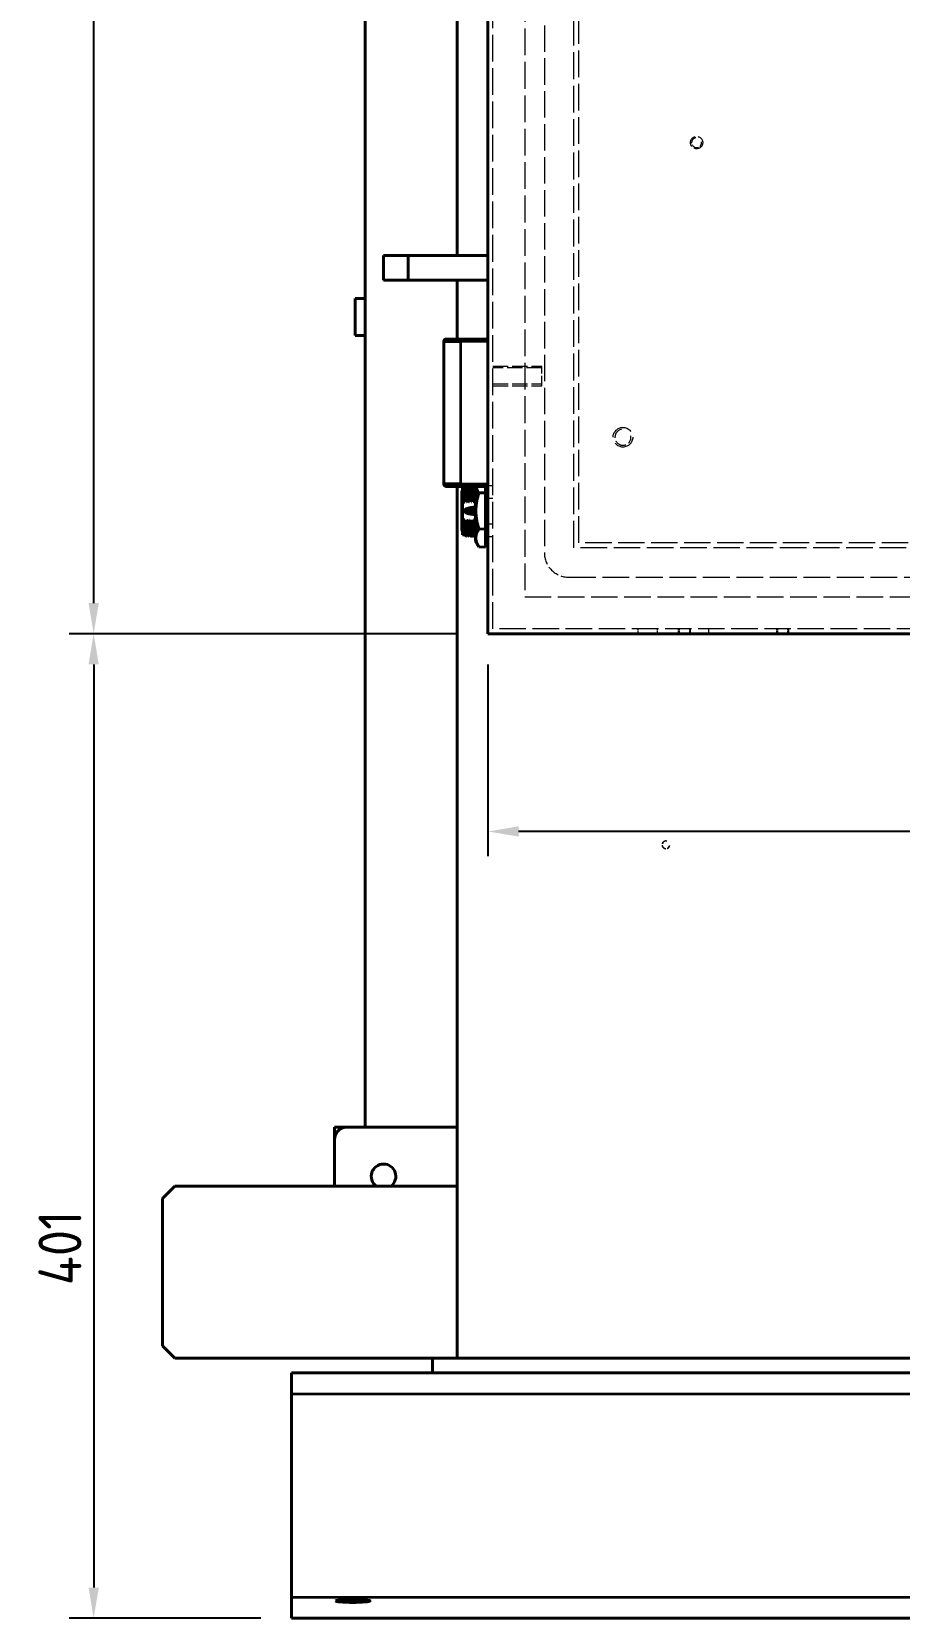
# Model space of a CAD drawing. Header units: millimetres. Extents: x 0 to 5945, y 0 to 4205.
# Drawn here: x 4331 to 4684, y 1243 to 1889 of the extents above; entities that cross this region are included whole.
import ezdxf

# ---------------------------------------------------------------- set-up
doc = ezdxf.new("R2010")
doc.units = ezdxf.units.MM
doc.header["$LTSCALE"] = 5
doc.linetypes.add('DASHED', pattern=[0.2067, 0.1654, -0.0413])
for name, color, linetype, lineweight in [('가려진 것(ISO)', 2, 'DASHED', 18), ('가시적인 것(ISO)', 3, 'Continuous', 40), ('가시적인 좁은 것(ISO)', 3, 'Continuous', 35), ('치수(ISO)', 2, 'Continuous', 25)]:
    doc.layers.add(name, color=color, linetype=linetype, lineweight=lineweight)
doc.styles.add('치수 텍스트_PSTEK_POSCO', font='isocp.shx')
doc.dimstyles.new('치수_PSTEK_POSCO', dxfattribs={"dimscale": 5, "dimtxt": 3.5, "dimasz": 2.5, "dimexe": 2, "dimexo": 2.5, "dimgap": 1, "dimtad": 1, "dimrnd": 1e-08, "dimdsep": 46, "dimtxsty": '치수 텍스트_PSTEK_POSCO', "dimcen": 0.09, "dimdle": 10, "dimclrd": 7, "dimclre": 7, "dimclrt": 2, "dimadec": 1, "dimazin": 2, "dimtfac": 1, "dimtmove": 0, "dimatfit": 3, "dimfxl": 0, "dimtolj": 1, "dimlwd": -1, "dimlwe": -1, "dimarcsym": 0})

# ---------------------------------------------------------------- blocks, each defined once
blk = doc.blocks.new('*D37')
at = {"layer": 'Defpoints', "color": 0}
for p in [(4356.32, 2313.72), (4516.87, 2313.72), (4516.87, 1643.72)]:
    blk.add_point(p, dxfattribs=at)
at = {"layer": '치수(ISO)', "color": 7}
for p, q in [((4504.37, 2313.72), (4346.32, 2313.72)), ((4356.32, 1656.22), (4356.32, 2301.22)), ((4504.37, 1643.72), (4346.32, 1643.72))]:
    blk.add_line(p, q, dxfattribs=at)
for points in [[(4354.24, 2301.22), (4358.41, 2301.22), (4356.32, 2313.72)], [(4354.24, 1656.22), (4358.41, 1656.22), (4356.32, 1643.72)]]:
    blk.add_solid(points, dxfattribs=at)
at = {"layer": '치수(ISO)', "color": 2, "insert": (4342.57, 1912.44), "char_height": 17.5, "attachment_point": 4, "rotation": 90, "style": '치수 텍스트_PSTEK_POSCO'}
blk.add_mtext('\\A1;670', dxfattribs=at)
blk = doc.blocks.new('*D38')
at = {"layer": 'Defpoints', "color": 0}
for p in [(4516.87, 1643.72), (5046.87, 1643.72), (4516.87, 1563.17)]:
    blk.add_point(p, dxfattribs=at)
at = {"layer": '치수(ISO)', "color": 7}
for p, q in [((4516.87, 1631.22), (4516.87, 1553.17)), ((5046.87, 1631.22), (5046.87, 1553.17)), ((5034.37, 1563.17), (4529.37, 1563.17))]:
    blk.add_line(p, q, dxfattribs=at)
for points in [[(4529.37, 1565.26), (4529.37, 1561.09), (4516.87, 1563.17)], [(5034.37, 1565.26), (5034.37, 1561.09), (5046.87, 1563.17)]]:
    blk.add_solid(points, dxfattribs=at)
at = {"layer": '치수(ISO)', "color": 2, "insert": (4766.12, 1576.92), "char_height": 17.5, "attachment_point": 4, "style": '치수 텍스트_PSTEK_POSCO'}
blk.add_mtext('\\A1;530', dxfattribs=at)
blk = doc.blocks.new('*D39')
at = {"layer": 'Defpoints', "color": 0}
for p in [(4516.87, 1643.72), (4356.32, 1242.72), (4436.87, 1242.72)]:
    blk.add_point(p, dxfattribs=at)
at = {"layer": '치수(ISO)', "color": 7}
for p, q in [((4504.37, 1643.72), (4346.32, 1643.72)), ((4356.32, 1631.22), (4356.32, 1255.22)), ((4424.37, 1242.72), (4346.32, 1242.72))]:
    blk.add_line(p, q, dxfattribs=at)
for points in [[(4354.24, 1631.22), (4358.41, 1631.22), (4356.32, 1643.72)], [(4354.24, 1255.22), (4358.41, 1255.22), (4356.32, 1242.72)]]:
    blk.add_solid(points, dxfattribs=at)
at = {"layer": '치수(ISO)', "color": 2, "insert": (4342.57, 1378.35), "char_height": 17.5, "attachment_point": 4, "rotation": 90, "style": '치수 텍스트_PSTEK_POSCO'}
blk.add_mtext('\\A1;401', dxfattribs=at)

msp = doc.modelspace()

# ---------------------------------------------------------------- linework, layer by layer
at = {"layer": '가려진 것(ISO)', "ltscale": 13.151269}
msp.add_line((4518.874, 1645.721), (4518.874, 2311.721), dxfattribs=at)
at = {"layer": '가려진 것(ISO)', "ltscale": 13.175637}
msp.add_line((4531.874, 2298.721), (4531.874, 1658.721), dxfattribs=at)
at = {"layer": '가려진 것(ISO)', "ltscale": 12.987153}
msp.add_line((4539.874, 2280.721), (4539.874, 1676.721), dxfattribs=at)
at = {"layer": '가려진 것(ISO)', "ltscale": 13.194353}
msp.add_line((4551.874, 1678.721), (4551.874, 2278.721), dxfattribs=at)
at = {"layer": '가려진 것(ISO)', "ltscale": 13.10639}
msp.add_line((4553.874, 1680.721), (4553.874, 2276.721), dxfattribs=at)
at = {"layer": '가려진 것(ISO)', "ltscale": 7.618686}
for p, q in [((4518.874, 1752.721), (4538.874, 1752.721)), ((4538.874, 1751.977), (4518.874, 1751.977)), ((4518.874, 1745.465), (4538.874, 1745.465)), ((4518.874, 1744.721), (4538.874, 1744.721))]:
    msp.add_line(p, q, dxfattribs=at)
at = {"layer": '가려진 것(ISO)', "ltscale": 4.786925}
msp.add_line((4538.874, 1744.721), (4538.874, 1752.721), dxfattribs=at)
at = {"layer": '가려진 것(ISO)', "ltscale": 0.761779}
for p, q in [((4516.874, 1704.121), (4518.874, 1704.121)), ((4516.874, 1698.933), (4518.874, 1698.933)), ((4516.874, 1688.51), (4518.874, 1688.51)), ((4516.874, 1683.321), (4518.874, 1683.321)), ((4577.874, 1645.721), (4577.874, 1643.721)), ((4585.874, 1645.721), (4585.874, 1643.721)), ((4594.374, 1645.721), (4594.374, 1643.721)), ((4594.807, 1645.721), (4594.807, 1643.721)), ((4598.941, 1645.721), (4598.941, 1643.721)), ((4599.374, 1643.721), (4599.374, 1645.721)), ((4606.874, 1643.721), (4606.874, 1645.721)), ((4634.374, 1645.721), (4634.374, 1643.721)), ((4634.807, 1645.721), (4634.807, 1643.721)), ((4638.941, 1645.721), (4638.941, 1643.721)), ((4639.374, 1643.721), (4639.374, 1645.721))]:
    msp.add_line(p, q, dxfattribs=at)
at = {"layer": '가려진 것(ISO)', "ltscale": 12.977034}
msp.add_line((5009.874, 1680.721), (4553.874, 1680.721), dxfattribs=at)
at = {"layer": '가려진 것(ISO)', "ltscale": 13.090868}
msp.add_line((5011.874, 1678.721), (4551.874, 1678.721), dxfattribs=at)
at = {"layer": '가려진 것(ISO)', "ltscale": 13.204701}
msp.add_line((4549.874, 1666.721), (5013.874, 1666.721), dxfattribs=at)
at = {"layer": '가려진 것(ISO)', "ltscale": 13.075485}
msp.add_line((4531.874, 1658.721), (5031.874, 1658.721), dxfattribs=at)
at = {"layer": '가려진 것(ISO)', "ltscale": 13.050004}
msp.add_line((5044.874, 1645.721), (4518.874, 1645.721), dxfattribs=at)
at = {"layer": '가려진 것(ISO)', "ltscale": 5.983681}
msp.add_circle((4601.874, 1843.721), 2.5, dxfattribs=at)
at = {"layer": '가려진 것(ISO)', "ltscale": 12.159042}
msp.add_circle((4571.874, 1723.721), 4, dxfattribs=at)
at = {"layer": '가려진 것(ISO)', "ltscale": 3.628764}
msp.add_arc((4601.874, 1843.721), 2.021, 100, 10, dxfattribs=at)
at = {"layer": '가려진 것(ISO)', "ltscale": 5.844857}
msp.add_arc((4571.874, 1723.721), 3.256, 100, 10, dxfattribs=at)
at = {"layer": '가려진 것(ISO)', "ltscale": 5.983681}
msp.add_arc((4549.874, 1676.721), 10, 180, 270, dxfattribs=at)
at = {"layer": '가려진 것(ISO)', "ltscale": 2.839803}
msp.add_arc((4589.374, 1557.721), 1.582, 78.039228, 348.039228, dxfattribs=at)
at = {"layer": '가려진 것(ISO)', "ltscale": 2.692601}
msp.add_arc((4589.374, 1557.721), 1.5, 78.039228, 348.039228, dxfattribs=at)
at = {"layer": '가시적인 것(ISO)'}
for p, q in [((4516.874, 1643.721), (4516.874, 2313.721)), ((4504.374, 1797.721), (4504.374, 2188.721)), ((4466.874, 2114.449), (4466.874, 1442.721)), ((4484.374, 1797.721), (4474.374, 1797.721)), ((4474.374, 1797.721), (4474.374, 1787.721)), ((4516.874, 1797.721), (4484.374, 1797.721)), ((4484.374, 1787.721), (4484.374, 1797.721)), ((4474.374, 1787.721), (4484.374, 1787.721)), ((4516.874, 1787.721), (4484.374, 1787.721)), ((4504.374, 1763.721), (4504.374, 1787.721)), ((4466.874, 1780.221), (4462.874, 1780.221)), ((4462.874, 1780.221), (4462.874, 1765.221)), ((4466.874, 1765.221), (4466.874, 1780.221)), ((4466.874, 1765.221), (4462.874, 1765.221)), ((4498.874, 1704.721), (4498.874, 1762.721)), ((4499.874, 1763.721), (4505.874, 1763.721)), ((4505.874, 1763.721), (4516.874, 1763.721)), ((4505.874, 1703.721), (4499.874, 1703.721)), ((4504.374, 1348.721), (4504.374, 1703.721)), ((4516.874, 1703.721), (4505.874, 1703.721)), ((4506.274, 1701.721), (4506.274, 1685.721)), ((4506.474, 1697.339), (4506.474, 1703.421)), ((4507.474, 1703.421), (4506.474, 1703.421)), ((4507.879, 1703.721), (4508.037, 1703.448)), ((4508.148, 1703.451), (4508.035, 1703.451)), ((4508.146, 1703.451), (4508.303, 1703.721)), ((4508.787, 1703.721), (4508.946, 1703.447)), ((4509.055, 1703.45), (4508.944, 1703.45)), ((4509.053, 1703.45), (4509.21, 1703.721)), ((4509.695, 1703.721), (4509.853, 1703.448)), ((4509.962, 1703.451), (4509.851, 1703.451)), ((4509.96, 1703.451), (4510.117, 1703.721)), ((4510.602, 1703.721), (4510.76, 1703.447)), ((4510.87, 1703.451), (4510.758, 1703.451)), ((4510.868, 1703.451), (4511.024, 1703.721)), ((4511.509, 1703.721), (4511.667, 1703.447)), ((4511.777, 1703.45), (4511.665, 1703.45)), ((4511.775, 1703.45), (4511.874, 1703.622)), ((4511.874, 1681.25), (4511.874, 1703.721)), ((4515.874, 1701.111), (4513.144, 1701.056)), ((4515.874, 1701.111), (4515.874, 1703.721)), ((4515.874, 1686.331), (4515.874, 1701.111)), ((4506.474, 1697.339), (4507.474, 1697.339)), ((4506.474, 1690.103), (4506.474, 1697.339)), ((4507.474, 1697.339), (4507.474, 1697.711)), ((4507.734, 1698.769), (4507.846, 1698.769)), ((4508.472, 1693.08), (4508.53, 1693.135)), ((4508.487, 1693.062), (4508.472, 1693.08)), ((4508.641, 1698.769), (4508.754, 1698.769)), ((4508.706, 1693.305), (4508.889, 1694.105)), ((4508.738, 1694.289), (4508.801, 1694.349)), ((4508.967, 1693.687), (4508.881, 1693.305)), ((4509.137, 1693.687), (4508.967, 1693.687)), ((4509.036, 1693.121), (4508.972, 1693.062)), ((4509.096, 1694.254), (4508.985, 1693.772)), ((4508.985, 1693.772), (4509.18, 1693.772)), ((4509.028, 1693.135), (4509.036, 1693.121)), ((4509.185, 1694.254), (4509.096, 1694.254)), ((4509.279, 1693.471), (4509.264, 1693.488)), ((4509.341, 1693.502), (4509.279, 1693.471)), ((4509.448, 1693.976), (4509.341, 1693.502)), ((4509.372, 1693.953), (4509.428, 1693.988)), ((4509.428, 1693.988), (4509.448, 1693.976)), ((4509.54, 1693.08), (4509.598, 1693.135)), ((4509.555, 1693.062), (4509.54, 1693.08)), ((4509.549, 1698.769), (4509.662, 1698.769)), ((4509.595, 1693.958), (4509.579, 1693.967)), ((4509.655, 1694.001), (4509.595, 1693.958)), ((4509.772, 1693.305), (4509.956, 1694.105)), ((4509.806, 1694.289), (4509.869, 1694.349)), ((4510.131, 1694.105), (4509.947, 1693.305)), ((4510.103, 1693.121), (4510.04, 1693.062)), ((4510.096, 1693.135), (4510.103, 1693.121)), ((4510.224, 1693.08), (4510.282, 1693.135)), ((4510.237, 1693.062), (4510.224, 1693.08)), ((4510.369, 1694.329), (4510.311, 1694.276)), ((4510.356, 1694.349), (4510.369, 1694.329)), ((4510.456, 1698.769), (4510.569, 1698.769)), ((4510.458, 1693.305), (4510.652, 1694.142)), ((4510.488, 1694.289), (4510.544, 1694.343)), ((4510.501, 1694.274), (4510.488, 1694.289)), ((4510.745, 1694.17), (4510.564, 1693.305)), ((4510.722, 1693.121), (4510.659, 1693.062)), ((4510.713, 1693.135), (4510.722, 1693.121)), ((4511.285, 1693.039), (4510.745, 1694.17)), ((4510.852, 1694.349), (4511.336, 1693.285)), ((4511.362, 1693.039), (4511.285, 1693.039)), ((4511.336, 1693.285), (4511.498, 1694.114)), ((4511.338, 1694.289), (4511.401, 1694.349)), ((4511.598, 1694.114), (4511.362, 1693.039)), ((4511.363, 1698.769), (4511.476, 1698.769)), ((4511.674, 1693.08), (4511.732, 1693.135)), ((4511.689, 1693.062), (4511.674, 1693.08)), ((4511.834, 1694.329), (4511.778, 1694.276)), ((4511.821, 1694.349), (4511.834, 1694.329)), ((4507.474, 1690.103), (4506.474, 1690.103)), ((4506.474, 1684.021), (4506.474, 1690.103)), ((4507.474, 1690.029), (4507.474, 1690.103)), ((4507.994, 1688.674), (4507.882, 1688.674)), ((4508.353, 1687.921), (4508.354, 1687.921)), ((4508.372, 1686.969), (4508.372, 1686.969)), ((4508.486, 1686.968), (4508.486, 1686.968)), ((4508.902, 1688.674), (4508.789, 1688.674)), ((4509.225, 1690.024), (4509.338, 1690.024)), ((4509.809, 1688.674), (4509.696, 1688.674)), ((4510.716, 1688.674), (4510.603, 1688.674)), ((4511.623, 1688.674), (4511.51, 1688.674)), ((4507.474, 1684.021), (4506.474, 1684.021)), ((4507.584, 1683.994), (4507.474, 1683.804)), ((4507.691, 1683.994), (4507.581, 1683.994)), ((4508.031, 1683.406), (4507.689, 1683.997)), ((4508.035, 1683.402), (4508.147, 1683.402)), ((4508.49, 1683.994), (4508.15, 1683.405)), ((4508.598, 1683.994), (4508.488, 1683.994)), ((4508.938, 1683.405), (4508.597, 1683.996)), ((4508.942, 1683.402), (4509.055, 1683.402)), ((4509.397, 1683.992), (4509.059, 1683.405)), ((4509.507, 1683.992), (4509.395, 1683.992)), ((4509.846, 1683.406), (4509.505, 1683.995)), ((4509.849, 1683.402), (4509.962, 1683.402)), ((4510.304, 1683.992), (4509.966, 1683.405)), ((4510.414, 1683.992), (4510.303, 1683.992)), ((4510.753, 1683.405), (4510.412, 1683.995)), ((4510.756, 1683.402), (4510.869, 1683.402)), ((4511.212, 1683.992), (4510.873, 1683.406)), ((4511.321, 1683.992), (4511.21, 1683.992)), ((4511.66, 1683.405), (4511.319, 1683.995)), ((4511.663, 1683.402), (4511.776, 1683.402)), ((4511.874, 1683.568), (4511.78, 1683.406)), ((4511.874, 1681.25), (4513.144, 1679.051)), ((4513.144, 1686.386), (4515.874, 1686.331)), ((4515.874, 1678.941), (4515.874, 1686.331)), ((4516.874, 1681.221), (4515.874, 1681.221)), ((4513.144, 1679.051), (4515.874, 1678.941)), ((5046.874, 1643.721), (4516.874, 1643.721)), ((4454.374, 1442.721), (4456.874, 1442.721)), ((4454.374, 1442.721), (4454.374, 1437.721)), ((4459.374, 1442.721), (4456.874, 1442.721)), ((4504.374, 1442.721), (4459.374, 1442.721)), ((4454.374, 1418.721), (4454.374, 1437.721)), ((4384.374, 1413.721), (4389.374, 1418.721)), ((4504.374, 1418.721), (4389.374, 1418.721)), ((4384.374, 1353.721), (4384.374, 1413.721)), ((4389.374, 1348.721), (4384.374, 1353.721)), ((4494.374, 1348.721), (4389.374, 1348.721)), ((5069.374, 1348.721), (4494.374, 1348.721)), ((4494.374, 1342.721), (4494.374, 1348.721)), ((4436.874, 1342.721), (4436.874, 1341.074)), ((4436.874, 1342.721), (5126.874, 1342.721)), ((4436.874, 1337.089), (4436.874, 1341.074)), ((4436.874, 1337.089), (4436.874, 1334.11)), ((4436.874, 1334.11), (4436.874, 1326.141)), ((4436.874, 1326.141), (4436.874, 1259.302)), ((4436.874, 1259.302), (4436.874, 1251.332)), ((4436.874, 1251.332), (4436.874, 1248.353)), ((4436.874, 1244.369), (4436.874, 1248.353)), ((4436.874, 1244.369), (4436.874, 1242.721)), ((4436.874, 1242.721), (5126.874, 1242.721))]:
    msp.add_line(p, q, dxfattribs=at)
for centre, radius, start, end in [((4499.874, 1762.721), 1, 90, 180), ((4499.874, 1704.721), 1, 180, 270), ((4506.474, 1701.721), 0.2, 90, 180), ((4506.474, 1685.721), 0.2, 180, 270), ((4459.374, 1437.721), 5, 90, 180), ((4474.374, 1422.721), 5, 306.869898, 233.130102)]:
    msp.add_arc(centre, radius, start, end, dxfattribs=at)
for centre, major_axis, ratio, start_param, end_param in [((4512.974, 1693.721), (5.8, 0), 0.2758621, 1.7616073, 3.1415927), ((4512.974, 1693.721), (5.8, 0), 0.2758621, 3.1415927, 4.521578), ((4512.974, 1693.721), (5.6, 0), 0.25, 1.7685105, 3.1415927), ((4512.974, 1693.721), (5.6, 0), 0.25, 3.1415927, 4.5146748), ((4509.299, 1692.822), (1.07, -0.142), 0.1917188, 1.9063039, 2.1767686), ((4507.088, 1692.223), (2.176, 1.418), 0.1670275, 6.1747544, 6.5340703), ((4505.689, 1697.263), (3.63, -3.443), 0.1578443, 6.1183124, 6.3038624), ((4507.536, 1693.914), (1.967, 0.288), 0.0924595, 0.2116054, 0.5634262), ((4509.315, 1694.699), (-0.009, -0.882), 0.134896, 0.1872948, 0.5639309), ((4507.327, 1683.788), (-2.21, -10.387), 0.0413679, 2.9495832, 3.0793387), ((4510.366, 1692.822), (1.07, -0.142), 0.1917158, 1.9062805, 2.1767545), ((4509.172, 1694.902), (1.673, -0.346), 0.2648858, 5.1959274, 5.3758101), ((4509.66, 1693.927), (-0.287, -0.324), 0.3567504, 2.7581488, 3.2301409), ((4509.859, 1693.928), (-0.103, -0.285), 0.1382482, 2.2921434, 2.7768595), ((4510.24, 1693.821), (0.122, -0.66), 0.3105123, 0.2262824, 0.6173129), ((4510.749, 1692.896), (0.657, -0.082), 0.2349117, 1.7369667, 2.0604087), ((4510.261, 1694.26), (0.357, -0.002), 0.0588768, 0.1643971, 0.8349243), ((4509.09, 1692.935), (1.553, 1.307), 0.1707865, 6.1404925, 6.3816425), ((4510.589, 1694.033), (-0.065, -0.173), 0.1448799, 2.3112342, 2.7728068), ((4512.833, 1693.531), (1.202, -0.668), 0.2815411, 2.7743167, 3.0531672), ((4509.202, 1693.865), (2.659, -0.671), 0.1143849, 5.9977258, 6.2095858)]:
    msp.add_ellipse(centre, major_axis=major_axis, ratio=ratio, start_param=start_param, end_param=end_param, dxfattribs=at)
msp.add_ellipse((4461.874, 1249.784), major_axis=(-7, 0), ratio=0.0874887, dxfattribs=at)
for points, knots in [([(4507.474, 1697.711), (4507.474, 1698.417), (4507.474, 1699.09), (4507.474, 1700.336), (4507.474, 1700.906), (4507.474, 1702.269), (4507.474, 1702.921), (4507.474, 1703.51), (4507.474, 1703.637), (4507.474, 1703.721)], [0.0000042, 0.0000042, 0.0000042, 0.0000042, 0.2293204, 0.2293204, 0.4607423, 0.4607423, 0.8568907, 0.8568907, 1.0227037, 1.0227037, 1.0227037, 1.0227037]), ([(4507.617, 1703.721), (4507.624, 1703.598), (4507.631, 1703.441), (4507.646, 1703.034), (4507.654, 1702.778), (4507.668, 1702.256), (4507.674, 1702.008), (4507.689, 1701.329), (4507.698, 1700.872), (4507.716, 1699.876), (4507.725, 1699.338), (4507.734, 1698.769)], [1.02375728, 1.02375728, 1.02375728, 1.02375728, 1.17343051, 1.17343051, 1.34134728, 1.34134728, 1.4696628, 1.4696628, 1.6648162, 1.6648162, 1.86073116, 1.86073116, 1.86073116, 1.86073116]), ([(4507.846, 1698.769), (4507.834, 1699.518), (4507.823, 1700.212), (4507.801, 1701.411), (4507.788, 1701.922), (4507.769, 1702.659), (4507.761, 1702.924), (4507.746, 1703.386), (4507.739, 1703.577), (4507.731, 1703.721)], [0.000001, 0.000001, 0.000001, 0.000001, 0.25781176, 0.25781176, 0.49648568, 0.49648568, 0.6622203, 0.6622203, 0.83727203, 0.83727203, 0.83727203, 0.83727203]), ([(4508.204, 1697.418), (4508.203, 1697.509), (4508.201, 1697.599), (4508.198, 1697.791), (4508.196, 1697.892), (4508.188, 1698.436), (4508.181, 1698.863), (4508.171, 1699.496), (4508.167, 1699.717), (4508.16, 1700.101), (4508.156, 1700.266), (4508.147, 1700.712), (4508.14, 1700.98), (4508.131, 1701.358), (4508.127, 1701.481), (4508.121, 1701.703), (4508.119, 1701.804), (4508.108, 1702.21), (4508.1, 1702.476), (4508.089, 1702.788), (4508.086, 1702.871), (4508.08, 1703.007), (4508.077, 1703.064), (4508.07, 1703.192), (4508.065, 1703.257), (4508.054, 1703.37), (4508.048, 1703.412), (4508.04, 1703.44), (4508.039, 1703.445), (4508.037, 1703.448)], [0.0000559, 0.0000559, 0.0000559, 0.0000559, 0.0295155, 0.0295155, 0.063103, 0.063103, 0.2115541, 0.2115541, 0.2948344, 0.2948344, 0.3612605, 0.3612605, 0.4792978, 0.4792978, 0.5394979, 0.5394979, 0.5930726, 0.5930726, 0.7653786, 0.7653786, 0.8365214, 0.8365214, 0.8950194, 0.8950194, 0.9852947, 0.9852947, 1.0939013, 1.0939013, 1.1259887, 1.1259887, 1.1259887, 1.1259887]), ([(4508.148, 1703.451), (4508.148, 1703.451), (4508.148, 1703.451), (4508.152, 1703.451), (4508.155, 1703.443), (4508.161, 1703.412), (4508.165, 1703.386), (4508.176, 1703.273), (4508.183, 1703.153), (4508.2, 1702.818), (4508.208, 1702.598), (4508.226, 1702.082), (4508.234, 1701.792), (4508.246, 1701.28), (4508.251, 1701.087), (4508.262, 1700.536), (4508.269, 1700.158), (4508.28, 1699.565), (4508.284, 1699.371), (4508.296, 1698.727), (4508.305, 1698.258), (4508.315, 1697.654), (4508.317, 1697.537), (4508.319, 1697.418)], [4.2347429, 4.2347429, 4.2347429, 4.2347429, 4.2351609, 4.2351609, 4.2993114, 4.2993114, 4.3742543, 4.3742543, 4.5345358, 4.5345358, 4.7067256, 4.7067256, 4.8695457, 4.8695457, 4.9591561, 4.9591561, 5.1130645, 5.1130645, 5.1852827, 5.1852827, 5.3459225, 5.3459225, 5.3842368, 5.3842368, 5.3842368, 5.3842368]), ([(4508.524, 1703.721), (4508.528, 1703.653), (4508.532, 1703.574), (4508.545, 1703.281), (4508.553, 1703.025), (4508.575, 1702.261), (4508.589, 1701.692), (4508.608, 1700.697), (4508.615, 1700.341), (4508.628, 1699.585), (4508.635, 1699.185), (4508.641, 1698.769)], [4.59608792, 4.59608792, 4.59608792, 4.59608792, 4.67940262, 4.67940262, 4.86691112, 4.86691112, 5.14827654, 5.14827654, 5.28990939, 5.28990939, 5.43323917, 5.43323917, 5.43323917, 5.43323917]), ([(4508.754, 1698.769), (4508.745, 1699.375), (4508.735, 1699.946), (4508.716, 1700.996), (4508.706, 1701.473), (4508.689, 1702.195), (4508.683, 1702.465), (4508.672, 1702.835), (4508.669, 1702.955), (4508.656, 1703.342), (4508.647, 1703.561), (4508.638, 1703.721)], [0.000001, 0.000001, 0.000001, 0.000001, 0.2086512, 0.2086512, 0.4166256, 0.4166256, 0.56328221, 0.56328221, 0.64222738, 0.64222738, 0.83696036, 0.83696036, 0.83696036, 0.83696036]), ([(4508.946, 1703.447), (4508.946, 1703.446), (4508.947, 1703.444), (4508.969, 1703.383), (4508.987, 1703.032), (4509.026, 1701.948), (4509.045, 1701.131), (4509.08, 1699.371), (4509.097, 1698.345), (4509.112, 1697.418)], [-0.75584276, -0.75584276, -0.75584276, -0.75584276, -0.7483725, -0.7483725, -0.55015125, -0.55015125, -0.30093604, -0.30093604, 0, 0, 0, 0]), ([(4509.055, 1703.45), (4509.057, 1703.45), (4509.059, 1703.448), (4509.082, 1703.383), (4509.101, 1703.032), (4509.139, 1701.948), (4509.158, 1701.131), (4509.194, 1699.371), (4509.211, 1698.345), (4509.226, 1697.418)], [1.10521014, 1.10521014, 1.10521014, 1.10521014, 1.12587038, 1.12587038, 1.33725668, 1.33725668, 1.60302375, 1.60302375, 1.92394676, 1.92394676, 1.92394676, 1.92394676]), ([(4509.431, 1703.721), (4509.441, 1703.561), (4509.45, 1703.341), (4509.462, 1702.953), (4509.466, 1702.833), (4509.476, 1702.465), (4509.483, 1702.197), (4509.5, 1701.478), (4509.51, 1701), (4509.529, 1699.948), (4509.539, 1699.376), (4509.549, 1698.769)], [2.19935349, 2.19935349, 2.19935349, 2.19935349, 2.39456102, 2.39456102, 2.47346448, 2.47346448, 2.61885978, 2.61885978, 2.82724446, 2.82724446, 3.03631885, 3.03631885, 3.03631885, 3.03631885]), ([(4509.662, 1698.769), (4509.65, 1699.513), (4509.638, 1700.202), (4509.617, 1701.279), (4509.609, 1701.696), (4509.594, 1702.303), (4509.588, 1702.519), (4509.574, 1703.025), (4509.565, 1703.283), (4509.553, 1703.576), (4509.549, 1703.654), (4509.545, 1703.721)], [0.000001, 0.000001, 0.000001, 0.000001, 0.25594859, 0.25594859, 0.44525901, 0.44525901, 0.56542988, 0.56542988, 0.75485328, 0.75485328, 0.83703826, 0.83703826, 0.83703826, 0.83703826]), ([(4509.853, 1703.448), (4509.868, 1703.422), (4509.884, 1703.238), (4509.918, 1702.408), (4509.937, 1701.779), (4509.969, 1700.319), (4509.979, 1699.794), (4509.999, 1698.659), (4510.009, 1698.052), (4510.02, 1697.417)], [-1.3212678, -1.3212678, -1.3212678, -1.3212678, -0.8395046, -0.8395046, -0.4108832, -0.4108832, -0.2057833, -0.2057833, 0, 0, 0, 0]), ([(4509.962, 1703.451), (4509.978, 1703.451), (4509.996, 1703.275), (4510.032, 1702.408), (4510.05, 1701.779), (4510.082, 1700.319), (4510.092, 1699.794), (4510.113, 1698.659), (4510.123, 1698.052), (4510.133, 1697.417)], [3.59443048, 3.59443048, 3.59443048, 3.59443048, 3.93545673, 3.93545673, 4.21549589, 4.21549589, 4.34949758, 4.34949758, 4.48394582, 4.48394582, 4.48394582, 4.48394582]), ([(4510.339, 1703.721), (4510.344, 1703.623), (4510.35, 1703.502), (4510.364, 1703.153), (4510.372, 1702.902), (4510.386, 1702.386), (4510.392, 1702.14), (4510.403, 1701.635), (4510.409, 1701.379), (4510.428, 1700.418), (4510.442, 1699.63), (4510.456, 1698.769)], [4.5961894, 4.5961894, 4.5961894, 4.5961894, 4.71595219, 4.71595219, 4.88952853, 4.88952853, 5.02046617, 5.02046617, 5.13707352, 5.13707352, 5.43345124, 5.43345124, 5.43345124, 5.43345124]), ([(4510.569, 1698.769), (4510.56, 1699.285), (4510.552, 1699.775), (4510.539, 1700.52), (4510.534, 1700.793), (4510.519, 1701.515), (4510.51, 1701.933), (4510.494, 1702.571), (4510.487, 1702.813), (4510.476, 1703.155), (4510.472, 1703.273), (4510.462, 1703.513), (4510.457, 1703.627), (4510.452, 1703.721)], [0.000001, 0.000001, 0.000001, 0.000001, 0.17756232, 0.17756232, 0.28806856, 0.28806856, 0.48556543, 0.48556543, 0.63237004, 0.63237004, 0.72243369, 0.72243369, 0.83683531, 0.83683531, 0.83683531, 0.83683531]), ([(4510.76, 1703.448), (4510.779, 1703.415), (4510.796, 1703.131), (4510.832, 1702.234), (4510.85, 1701.499), (4510.877, 1700.233), (4510.887, 1699.721), (4510.907, 1698.622), (4510.917, 1698.034), (4510.927, 1697.418)], [-1.0091894, -1.0091894, -1.0091894, -1.0091894, -0.7464096, -0.7464096, -0.4001129, -0.4001129, -0.1999697, -0.1999697, 0, 0, 0, 0]), ([(4510.87, 1703.451), (4510.89, 1703.451), (4510.909, 1703.156), (4510.945, 1702.234), (4510.964, 1701.499), (4510.991, 1700.233), (4511.001, 1699.721), (4511.02, 1698.622), (4511.03, 1698.034), (4511.04, 1697.418)], [3.5154565, 3.5154565, 3.5154565, 3.5154565, 3.8660147, 3.8660147, 4.3000441, 4.3000441, 4.5508927, 4.5508927, 4.8015238, 4.8015238, 4.8015238, 4.8015238]), ([(4511.246, 1703.721), (4511.247, 1703.699), (4511.248, 1703.676), (4511.26, 1703.451), (4511.27, 1703.175), (4511.287, 1702.602), (4511.294, 1702.347), (4511.311, 1701.635), (4511.321, 1701.143), (4511.336, 1700.321), (4511.342, 1700.031), (4511.352, 1699.42), (4511.358, 1699.1), (4511.363, 1698.769)], [4.59557667, 4.59557667, 4.59557667, 4.59557667, 4.62232409, 4.62232409, 4.84394061, 4.84394061, 4.9877627, 4.9877627, 5.20713975, 5.20713975, 5.31860895, 5.31860895, 5.43246934, 5.43246934, 5.43246934, 5.43246934]), ([(4511.476, 1698.769), (4511.467, 1699.297), (4511.459, 1699.797), (4511.442, 1700.729), (4511.434, 1701.159), (4511.416, 1701.967), (4511.408, 1702.338), (4511.389, 1702.998), (4511.379, 1703.278), (4511.366, 1703.581), (4511.363, 1703.656), (4511.359, 1703.721)], [0.000001, 0.000001, 0.000001, 0.000001, 0.18158645, 0.18158645, 0.36167428, 0.36167428, 0.55372507, 0.55372507, 0.75742627, 0.75742627, 0.83697348, 0.83697348, 0.83697348, 0.83697348]), ([(4511.667, 1703.447), (4511.684, 1703.418), (4511.701, 1703.192), (4511.736, 1702.306), (4511.755, 1701.613), (4511.784, 1700.263), (4511.794, 1699.748), (4511.814, 1698.634), (4511.824, 1698.039), (4511.834, 1697.418)], [-1.1305022, -1.1305022, -1.1305022, -1.1305022, -0.7880239, -0.7880239, -0.4040334, -0.4040334, -0.2016665, -0.2016665, 0, 0, 0, 0]), ([(4511.777, 1703.45), (4511.795, 1703.45), (4511.813, 1703.223), (4511.845, 1702.417), (4511.86, 1701.929), (4511.874, 1701.325)], [6.69818425, 6.69818425, 6.69818425, 6.69818425, 7.08403649, 7.08403649, 7.39145673, 7.39145673, 7.39145673, 7.39145673]), ([(4507.734, 1698.769), (4507.686, 1698.591), (4507.64, 1698.412), (4507.553, 1698.06), (4507.513, 1697.886), (4507.474, 1697.711)], [-0.10893792, -0.10893792, -0.10893792, -0.10893792, -0.0536825, -0.0536825, 0, 0, 0, 0]), ([(4508.204, 1697.418), (4508.152, 1697.64), (4508.097, 1697.862), (4507.978, 1698.312), (4507.913, 1698.541), (4507.846, 1698.769)], [-0.13975055, -0.13975055, -0.13975055, -0.13975055, -0.07128731, -0.07128731, -0.00002815, -0.00002815, -0.00002815, -0.00002815]), ([(4508.319, 1697.418), (4508.3, 1697.418), (4508.281, 1697.418), (4508.243, 1697.418), (4508.223, 1697.418), (4508.204, 1697.418)], [-0.011446096, -0.011446096, -0.011446096, -0.011446096, -0.005745041, -0.005745041, -0.000000114, -0.000000114, -0.000000114, -0.000000114]), ([(4508.641, 1698.769), (4508.58, 1698.541), (4508.522, 1698.313), (4508.414, 1697.862), (4508.365, 1697.641), (4508.319, 1697.418)], [-0.13889662, -0.13889662, -0.13889662, -0.13889662, -0.0682014, -0.0682014, -0.00001531, -0.00001531, -0.00001531, -0.00001531]), ([(4509.112, 1697.418), (4509.06, 1697.64), (4509.005, 1697.862), (4508.886, 1698.312), (4508.822, 1698.541), (4508.754, 1698.769)], [-0.13974804, -0.13974804, -0.13974804, -0.13974804, -0.0712245, -0.0712245, -0.00000951, -0.00000951, -0.00000951, -0.00000951]), ([(4509.226, 1697.418), (4509.207, 1697.418), (4509.188, 1697.418), (4509.15, 1697.418), (4509.131, 1697.418), (4509.112, 1697.418)], [-0.011355843, -0.011355843, -0.011355843, -0.011355843, -0.005684941, -0.005684941, -0.000015072, -0.000015072, -0.000015072, -0.000015072]), ([(4509.549, 1698.769), (4509.487, 1698.541), (4509.429, 1698.313), (4509.321, 1697.862), (4509.272, 1697.64), (4509.226, 1697.418)], [-0.13889926, -0.13889926, -0.13889926, -0.13889926, -0.06819181, -0.06819181, 0, 0, 0, 0]), ([(4510.019, 1697.417), (4509.968, 1697.64), (4509.912, 1697.862), (4509.793, 1698.312), (4509.729, 1698.541), (4509.662, 1698.769)], [-0.1397916, -0.1397916, -0.1397916, -0.1397916, -0.07118764, -0.07118764, -0.00000281, -0.00000281, -0.00000281, -0.00000281]), ([(4510.133, 1697.417), (4510.114, 1697.417), (4510.095, 1697.417), (4510.057, 1697.417), (4510.038, 1697.417), (4510.019, 1697.417)], [-0.011392359, -0.011392359, -0.011392359, -0.011392359, -0.005716617, -0.005716617, -0.000044428, -0.000044428, -0.000044428, -0.000044428]), ([(4510.456, 1698.769), (4510.394, 1698.541), (4510.336, 1698.313), (4510.228, 1697.862), (4510.179, 1697.64), (4510.133, 1697.417)], [-0.13893351, -0.13893351, -0.13893351, -0.13893351, -0.06825558, -0.06825558, 0, 0, 0, 0]), ([(4510.927, 1697.418), (4510.875, 1697.64), (4510.82, 1697.862), (4510.7, 1698.312), (4510.636, 1698.541), (4510.569, 1698.769)], [-0.13983379, -0.13983379, -0.13983379, -0.13983379, -0.07118482, -0.07118482, -0.00000499, -0.00000499, -0.00000499, -0.00000499]), ([(4511.04, 1697.418), (4511.021, 1697.418), (4511.002, 1697.418), (4510.964, 1697.418), (4510.946, 1697.418), (4510.927, 1697.418)], [-0.011348355, -0.011348355, -0.011348355, -0.011348355, -0.005678347, -0.005678347, -0.000009147, -0.000009147, -0.000009147, -0.000009147]), ([(4511.363, 1698.769), (4511.301, 1698.541), (4511.243, 1698.313), (4511.135, 1697.862), (4511.086, 1697.641), (4511.04, 1697.418)], [-0.13881218, -0.13881218, -0.13881218, -0.13881218, -0.06822643, -0.06822643, 0, 0, 0, 0]), ([(4511.834, 1697.418), (4511.782, 1697.64), (4511.726, 1697.862), (4511.607, 1698.312), (4511.543, 1698.541), (4511.476, 1698.769)], [-0.13976226, -0.13976226, -0.13976226, -0.13976226, -0.0711975, -0.0711975, -0.0000093, -0.0000093, -0.0000093, -0.0000093]), ([(4507.474, 1690.03), (4507.482, 1690.03), (4507.491, 1690.03), (4507.507, 1690.03), (4507.515, 1690.03), (4507.523, 1690.03)], [-0.0051007561, -0.0051007561, -0.0051007561, -0.0051007561, -0.002597051, -0.002597051, -0.0002084701, -0.0002084701, -0.0002084701, -0.0002084701]), ([(4507.474, 1686.553), (4507.474, 1687.016), (4507.474, 1687.529), (4507.474, 1688.687), (4507.474, 1689.342), (4507.474, 1690.028)], [0.00009603, 0.00009603, 0.00009603, 0.00009603, 0.20539549, 0.20539549, 0.42988737, 0.42988737, 0.42988737, 0.42988737]), ([(4507.474, 1683.804), (4507.474, 1683.804), (4507.474, 1683.981), (4507.474, 1684.56), (4507.474, 1684.867), (4507.474, 1685.608), (4507.474, 1686.036), (4507.474, 1686.519)], [1.60769573, 1.60769573, 1.60769573, 1.60769573, 1.838396, 1.838396, 1.99274477, 1.99274477, 2.14286662, 2.14286662, 2.14286662, 2.14286662]), ([(4507.581, 1683.994), (4507.573, 1683.994), (4507.564, 1684.038), (4507.553, 1684.162), (4507.55, 1684.202), (4507.544, 1684.297), (4507.541, 1684.352), (4507.534, 1684.507), (4507.53, 1684.616), (4507.521, 1684.849), (4507.517, 1684.969), (4507.507, 1685.274), (4507.501, 1685.468), (4507.488, 1685.935), (4507.481, 1686.215), (4507.474, 1686.519)], [4.2239442, 4.2239442, 4.2239442, 4.2239442, 4.38609057, 4.38609057, 4.44796539, 4.44796539, 4.51068265, 4.51068265, 4.60715805, 4.60715805, 4.69158738, 4.69158738, 4.80486212, 4.80486212, 4.94074304, 4.94074304, 4.94074304, 4.94074304]), ([(4507.523, 1690.03), (4507.575, 1689.805), (4507.631, 1689.582), (4507.75, 1689.13), (4507.815, 1688.901), (4507.882, 1688.674)], [-0.14033979, -0.14033979, -0.14033979, -0.14033979, -0.07118876, -0.07118876, -0.00000564, -0.00000564, -0.00000564, -0.00000564]), ([(4507.523, 1690.03), (4507.526, 1689.79), (4507.53, 1689.555), (4507.54, 1688.981), (4507.546, 1688.647), (4507.559, 1687.959), (4507.565, 1687.607), (4507.579, 1686.959), (4507.585, 1686.663), (4507.599, 1686), (4507.607, 1685.656), (4507.622, 1685.148), (4507.628, 1684.962), (4507.639, 1684.661), (4507.645, 1684.54), (4507.655, 1684.354), (4507.659, 1684.282), (4507.67, 1684.128), (4507.676, 1684.063), (4507.684, 1684.012), (4507.687, 1684.002), (4507.689, 1683.997)], [0.0000138, 0.0000138, 0.0000138, 0.0000138, 0.0776834, 0.0776834, 0.1931859, 0.1931859, 0.3257509, 0.3257509, 0.4526178, 0.4526178, 0.6291602, 0.6291602, 0.7517901, 0.7517901, 0.8551057, 0.8551057, 0.9384712, 0.9384712, 1.0692003, 1.0692003, 1.1255396, 1.1255396, 1.1255396, 1.1255396]), ([(4507.882, 1688.674), (4507.888, 1688.31), (4507.894, 1687.959), (4507.905, 1687.29), (4507.911, 1686.971), (4507.928, 1686.08), (4507.939, 1685.557), (4507.958, 1684.821), (4507.965, 1684.564), (4507.982, 1684.059), (4507.992, 1683.836), (4508.011, 1683.521), (4508.02, 1683.43), (4508.032, 1683.404), (4508.033, 1683.402), (4508.035, 1683.402)], [0.000001, 0.000001, 0.000001, 0.000001, 0.1251082, 0.1251082, 0.2490433, 0.2490433, 0.4913716, 0.4913716, 0.6498155, 0.6498155, 0.8547075, 0.8547075, 1.0611773, 1.0611773, 1.0943562, 1.0943562, 1.0943562, 1.0943562]), ([(4507.994, 1688.674), (4508.055, 1688.901), (4508.114, 1689.13), (4508.222, 1689.58), (4508.272, 1689.802), (4508.318, 1690.025)], [-0.13903698, -0.13903698, -0.13903698, -0.13903698, -0.06833088, -0.06833088, -0.00008384, -0.00008384, -0.00008384, -0.00008384]), ([(4508.15, 1683.405), (4508.143, 1683.393), (4508.136, 1683.423), (4508.117, 1683.616), (4508.103, 1683.848), (4508.076, 1684.564), (4508.063, 1685.067), (4508.032, 1686.508), (4508.012, 1687.524), (4507.994, 1688.674)], [1.2787875, 1.2787875, 1.2787875, 1.2787875, 1.4423313, 1.4423313, 1.7090634, 1.7090634, 2.0033326, 2.0033326, 2.3988543, 2.3988543, 2.3988543, 2.3988543]), ([(4508.318, 1690.025), (4508.332, 1689.13), (4508.347, 1688.285), (4508.361, 1687.529), (4508.366, 1687.298), (4508.37, 1687.075), (4508.374, 1686.862), (4508.385, 1686.379), (4508.395, 1685.945), (4508.405, 1685.571), (4508.42, 1685.031), (4508.434, 1684.613), (4508.449, 1684.345), (4508.452, 1684.302), (4508.454, 1684.264), (4508.456, 1684.229), (4508.461, 1684.154), (4508.467, 1684.096), (4508.472, 1684.057), (4508.475, 1684.029), (4508.479, 1684.01), (4508.483, 1684.001), (4508.485, 1683.996), (4508.486, 1683.994), (4508.488, 1683.994)], [0.0000117, 0.0000117, 0.0000117, 0.0000117, 0.125, 0.125, 0.125, 0.16325996, 0.16325996, 0.16325996, 0.25, 0.25, 0.25, 0.375, 0.375, 0.375, 0.39485443, 0.39485443, 0.39485443, 0.4375, 0.4375, 0.4375, 0.46875, 0.46875, 0.46875, 0.48352711, 0.48352711, 0.48352711, 0.48352711]), ([(4508.431, 1690.025), (4508.483, 1689.802), (4508.538, 1689.58), (4508.658, 1689.13), (4508.722, 1688.901), (4508.789, 1688.674)], [-0.13961299, -0.13961299, -0.13961299, -0.13961299, -0.07113436, -0.07113436, -0.00000322, -0.00000322, -0.00000322, -0.00000322]), ([(4508.431, 1690.025), (4508.45, 1688.848), (4508.469, 1687.765), (4508.488, 1686.862), (4508.515, 1685.558), (4508.542, 1684.632), (4508.57, 1684.229), (4508.579, 1684.089), (4508.589, 1684.012), (4508.598, 1683.997)], [0.00001352, 0.00001352, 0.00001352, 0.00001352, 0.16074737, 0.16074737, 0.16074737, 0.3929542, 0.3929542, 0.3929542, 0.47310346, 0.47310346, 0.47310346, 0.47310346]), ([(4508.789, 1688.674), (4508.795, 1688.276), (4508.802, 1687.894), (4508.815, 1687.168), (4508.821, 1686.825), (4508.839, 1685.872), (4508.852, 1685.323), (4508.873, 1684.552), (4508.881, 1684.284), (4508.898, 1683.846), (4508.907, 1683.68), (4508.925, 1683.458), (4508.933, 1683.402), (4508.942, 1683.402)], [0.000001, 0.000001, 0.000001, 0.000001, 0.1368012, 0.1368012, 0.2721895, 0.2721895, 0.5371193, 0.5371193, 0.7219674, 0.7219674, 0.9088694, 0.9088694, 1.0944107, 1.0944107, 1.0944107, 1.0944107]), ([(4508.902, 1688.674), (4508.964, 1688.901), (4509.022, 1689.13), (4509.13, 1689.58), (4509.179, 1689.802), (4509.225, 1690.024)], [-0.13888089, -0.13888089, -0.13888089, -0.13888089, -0.06820073, -0.06820073, -0.00000092, -0.00000092, -0.00000092, -0.00000092]), ([(4509.059, 1683.405), (4509.05, 1683.39), (4509.041, 1683.432), (4509.027, 1683.595), (4509.021, 1683.685), (4509.005, 1683.985), (4508.996, 1684.234), (4508.982, 1684.71), (4508.976, 1684.895), (4508.96, 1685.549), (4508.948, 1686.081), (4508.925, 1687.286), (4508.913, 1687.954), (4508.902, 1688.674)], [4.3137994, 4.3137994, 4.3137994, 4.3137994, 4.5012015, 4.5012015, 4.6260296, 4.6260296, 4.8285372, 4.8285372, 4.9389111, 4.9389111, 5.1856619, 5.1856619, 5.4331689, 5.4331689, 5.4331689, 5.4331689]), ([(4509.225, 1690.024), (4509.235, 1689.414), (4509.244, 1688.83), (4509.264, 1687.737), (4509.274, 1687.228), (4509.3, 1686.006), (4509.319, 1685.24), (4509.357, 1684.282), (4509.375, 1683.992), (4509.395, 1683.992)], [-6.8630213, -6.8630213, -6.8630213, -6.8630213, -6.560137, -6.560137, -6.2576675, -6.2576675, -5.7608577, -5.7608577, -5.3744603, -5.3744603, -5.3744603, -5.3744603]), ([(4509.338, 1690.024), (4509.39, 1689.802), (4509.446, 1689.58), (4509.565, 1689.13), (4509.629, 1688.901), (4509.696, 1688.674)], [-0.13971942, -0.13971942, -0.13971942, -0.13971942, -0.07119302, -0.07119302, -0.00000822, -0.00000822, -0.00000822, -0.00000822]), ([(4509.338, 1690.024), (4509.348, 1689.414), (4509.358, 1688.83), (4509.377, 1687.737), (4509.387, 1687.228), (4509.413, 1686.006), (4509.432, 1685.24), (4509.469, 1684.308), (4509.486, 1684.028), (4509.505, 1683.995)], [0.00000092, 0.00000092, 0.00000092, 0.00000092, 0.19788997, 0.19788997, 0.39550795, 0.39550795, 0.7200979, 0.7200979, 0.95712283, 0.95712283, 0.95712283, 0.95712283]), ([(4509.696, 1688.674), (4509.702, 1688.334), (4509.707, 1688.004), (4509.718, 1687.341), (4509.724, 1687.01), (4509.742, 1686.099), (4509.753, 1685.569), (4509.77, 1684.901), (4509.775, 1684.702), (4509.785, 1684.395), (4509.789, 1684.276), (4509.802, 1683.919), (4509.812, 1683.728), (4509.83, 1683.468), (4509.84, 1683.402), (4509.849, 1683.402)], [0.000001, 0.000001, 0.000001, 0.000001, 0.1170556, 0.1170556, 0.2452919, 0.2452919, 0.4902882, 0.4902882, 0.6084365, 0.6084365, 0.6936985, 0.6936985, 0.8921437, 0.8921437, 1.0943313, 1.0943313, 1.0943313, 1.0943313]), ([(4509.809, 1688.674), (4509.871, 1688.901), (4509.929, 1689.13), (4510.037, 1689.58), (4510.086, 1689.802), (4510.132, 1690.025)], [-0.13892124, -0.13892124, -0.13892124, -0.13892124, -0.06824736, -0.06824736, 0, 0, 0, 0]), ([(4509.966, 1683.405), (4509.966, 1683.405), (4509.965, 1683.404), (4509.959, 1683.397), (4509.953, 1683.417), (4509.938, 1683.528), (4509.93, 1683.64), (4509.918, 1683.89), (4509.913, 1683.998), (4509.9, 1684.336), (4509.892, 1684.597), (4509.873, 1685.272), (4509.864, 1685.704), (4509.846, 1686.544), (4509.839, 1686.924), (4509.824, 1687.753), (4509.817, 1688.203), (4509.809, 1688.674)], [4.31366, 4.31366, 4.31366, 4.31366, 4.3214377, 4.3214377, 4.4517032, 4.4517032, 4.6254617, 4.6254617, 4.7259202, 4.7259202, 4.9020399, 4.9020399, 5.1159296, 5.1159296, 5.2705662, 5.2705662, 5.4326828, 5.4326828, 5.4326828, 5.4326828]), ([(4510.132, 1690.025), (4510.151, 1690.025), (4510.17, 1690.025), (4510.208, 1690.025), (4510.227, 1690.025), (4510.245, 1690.025)], [-0.011381539, -0.011381539, -0.011381539, -0.011381539, -0.005707177, -0.005707177, -0.000035742, -0.000035742, -0.000035742, -0.000035742]), ([(4510.132, 1690.025), (4510.142, 1689.393), (4510.152, 1688.792), (4510.173, 1687.665), (4510.183, 1687.142), (4510.213, 1685.715), (4510.232, 1685.072), (4510.267, 1684.219), (4510.285, 1683.992), (4510.303, 1683.992)], [-3.830966, -3.830966, -3.830966, -3.830966, -3.6674951, -3.6674951, -3.5045052, -3.5045052, -3.1730926, -3.1730926, -2.8134402, -2.8134402, -2.8134402, -2.8134402]), ([(4510.245, 1690.025), (4510.297, 1689.802), (4510.353, 1689.58), (4510.472, 1689.13), (4510.536, 1688.901), (4510.603, 1688.674)], [-0.13983636, -0.13983636, -0.13983636, -0.13983636, -0.07121353, -0.07121353, -0.000001, -0.000001, -0.000001, -0.000001]), ([(4510.245, 1690.025), (4510.256, 1689.393), (4510.266, 1688.792), (4510.286, 1687.665), (4510.296, 1687.142), (4510.327, 1685.715), (4510.345, 1685.072), (4510.379, 1684.249), (4510.396, 1684.024), (4510.412, 1683.995)], [0, 0, 0, 0, 0.2048855, 0.2048855, 0.4091681, 0.4091681, 0.8245426, 0.8245426, 1.2445243, 1.2445243, 1.2445243, 1.2445243]), ([(4510.603, 1688.674), (4510.614, 1687.98), (4510.626, 1687.333), (4510.643, 1686.399), (4510.65, 1686.072), (4510.662, 1685.502), (4510.668, 1685.253), (4510.682, 1684.736), (4510.689, 1684.481), (4510.707, 1683.971), (4510.717, 1683.749), (4510.732, 1683.541), (4510.737, 1683.492), (4510.746, 1683.421), (4510.751, 1683.402), (4510.756, 1683.402)], [0.000001, 0.000001, 0.000001, 0.000001, 0.2386663, 0.2386663, 0.380558, 0.380558, 0.5070906, 0.5070906, 0.6690709, 0.6690709, 0.8896792, 0.8896792, 0.9865289, 0.9865289, 1.0942438, 1.0942438, 1.0942438, 1.0942438]), ([(4510.716, 1688.674), (4510.778, 1688.901), (4510.836, 1689.13), (4510.944, 1689.58), (4510.993, 1689.802), (4511.039, 1690.025)], [-0.13892039, -0.13892039, -0.13892039, -0.13892039, -0.06823824, -0.06823824, 0, 0, 0, 0]), ([(4510.873, 1683.406), (4510.873, 1683.406), (4510.873, 1683.406), (4510.868, 1683.397), (4510.863, 1683.406), (4510.848, 1683.485), (4510.838, 1683.619), (4510.819, 1684.014), (4510.809, 1684.257), (4510.794, 1684.774), (4510.787, 1685.023), (4510.775, 1685.514), (4510.77, 1685.745), (4510.757, 1686.373), (4510.749, 1686.79), (4510.733, 1687.689), (4510.725, 1688.169), (4510.716, 1688.674)], [4.3135603, 4.3135603, 4.3135603, 4.3135603, 4.3137028, 4.3137028, 4.4150756, 4.4150756, 4.637068, 4.637068, 4.831525, 4.831525, 4.9751711, 4.9751711, 5.086481, 5.086481, 5.2595154, 5.2595154, 5.4331027, 5.4331027, 5.4331027, 5.4331027]), ([(4511.039, 1690.025), (4511.058, 1690.025), (4511.077, 1690.025), (4511.115, 1690.025), (4511.134, 1690.025), (4511.153, 1690.025)], [-0.011378148, -0.011378148, -0.011378148, -0.011378148, -0.005704277, -0.005704277, -0.000033168, -0.000033168, -0.000033168, -0.000033168]), ([(4511.039, 1690.025), (4511.049, 1689.396), (4511.059, 1688.794), (4511.08, 1687.668), (4511.09, 1687.148), (4511.119, 1685.799), (4511.137, 1685.112), (4511.176, 1684.18), (4511.193, 1683.992), (4511.21, 1683.992)], [-7.5398254, -7.5398254, -7.5398254, -7.5398254, -7.3453003, -7.3453003, -7.150183, -7.150183, -6.7832867, -6.7832867, -6.4082166, -6.4082166, -6.4082166, -6.4082166]), ([(4511.153, 1690.025), (4511.205, 1689.802), (4511.26, 1689.58), (4511.379, 1689.13), (4511.443, 1688.901), (4511.51, 1688.674)], [-0.13977706, -0.13977706, -0.13977706, -0.13977706, -0.07119621, -0.07119621, -0.00000799, -0.00000799, -0.00000799, -0.00000799]), ([(4511.153, 1690.025), (4511.163, 1689.396), (4511.173, 1688.794), (4511.193, 1687.668), (4511.203, 1687.148), (4511.232, 1685.799), (4511.251, 1685.112), (4511.287, 1684.215), (4511.304, 1684.022), (4511.319, 1683.995)], [0, 0, 0, 0, 0.204097, 0.204097, 0.4088154, 0.4088154, 0.7937655, 0.7937655, 1.1576916, 1.1576916, 1.1576916, 1.1576916]), ([(4511.51, 1688.674), (4511.518, 1688.17), (4511.526, 1687.691), (4511.543, 1686.794), (4511.551, 1686.377), (4511.564, 1685.75), (4511.569, 1685.52), (4511.581, 1685.029), (4511.588, 1684.779), (4511.604, 1684.261), (4511.613, 1684.017), (4511.632, 1683.62), (4511.642, 1683.486), (4511.656, 1683.412), (4511.66, 1683.402), (4511.663, 1683.402)], [0.000001, 0.000001, 0.000001, 0.000001, 0.1732011, 0.1732011, 0.3458402, 0.3458402, 0.4569869, 0.4569869, 0.6004763, 0.6004763, 0.7952386, 0.7952386, 1.0176609, 1.0176609, 1.0942227, 1.0942227, 1.0942227, 1.0942227]), ([(4511.623, 1688.674), (4511.685, 1688.901), (4511.743, 1689.13), (4511.824, 1689.468), (4511.849, 1689.578), (4511.874, 1689.687)], [-0.13891175, -0.13891175, -0.13891175, -0.13891175, -0.06822884, -0.06822884, -0.03449644, -0.03449644, -0.03449644, -0.03449644]), ([(4511.78, 1683.406), (4511.768, 1683.384), (4511.756, 1683.476), (4511.739, 1683.753), (4511.734, 1683.844), (4511.719, 1684.187), (4511.709, 1684.5), (4511.693, 1685.069), (4511.688, 1685.271), (4511.678, 1685.703), (4511.673, 1685.932), (4511.661, 1686.53), (4511.654, 1686.914), (4511.639, 1687.749), (4511.631, 1688.201), (4511.623, 1688.674)], [4.3140636, 4.3140636, 4.3140636, 4.3140636, 4.5789036, 4.5789036, 4.6769375, 4.6769375, 4.8994995, 4.8994995, 5.0078792, 5.0078792, 5.114423, 5.114423, 5.2710081, 5.2710081, 5.4337138, 5.4337138, 5.4337138, 5.4337138])]:
    msp.add_open_spline(points, degree=3, knots=knots, dxfattribs=at)
for points, weights in [([(4513.144, 1701.056), (4510.989, 1693.721), (4513.144, 1686.386)], [1.24077700271, 1.4412632765, 1.24077700271]), ([(4512.073, 1703.721), (4512.297, 1702.472), (4513.144, 1701.056)], [1.33292496035, 1.31253354342, 1.24077700271]), ([(4513.144, 1686.386), (4510.989, 1682.784), (4513.144, 1679.051)], [1.24077700271, 1.4412632765, 1.24077700271])]:
    msp.add_rational_spline(points, weights, degree=2, dxfattribs=at)
for points in [[(4508.712, 1693.071), (4508.685, 1693.071), (4508.611, 1693.069), (4508.487, 1693.062)], [(4508.53, 1693.135), (4508.59, 1693.142), (4508.63, 1693.155), (4508.65, 1693.173)], [(4508.65, 1693.173), (4508.672, 1693.193), (4508.69, 1693.236), (4508.706, 1693.305)], [(4508.901, 1694.189), (4508.901, 1694.247), (4508.849, 1694.276), (4508.738, 1694.289)], [(4508.801, 1694.349), (4508.863, 1694.342), (4508.939, 1694.339), (4509.03, 1694.339)], [(4508.881, 1693.305), (4508.871, 1693.261), (4508.866, 1693.233), (4508.866, 1693.222)], [(4508.866, 1693.222), (4508.866, 1693.187), (4508.878, 1693.163), (4508.902, 1693.151)], [(4508.889, 1694.105), (4508.897, 1694.143), (4508.901, 1694.171), (4508.901, 1694.189)], [(4508.902, 1693.151), (4508.924, 1693.14), (4508.966, 1693.135), (4509.028, 1693.135)], [(4509.03, 1694.339), (4509.321, 1694.339), (4509.544, 1694.342), (4509.699, 1694.349)], [(4509.264, 1693.488), (4509.273, 1693.548), (4509.277, 1693.583), (4509.277, 1693.593)], [(4509.56, 1694.15), (4509.543, 1694.191), (4509.508, 1694.219), (4509.453, 1694.233)], [(4509.779, 1693.071), (4509.753, 1693.071), (4509.678, 1693.069), (4509.555, 1693.062)], [(4509.598, 1693.135), (4509.657, 1693.142), (4509.696, 1693.155), (4509.716, 1693.173)], [(4509.699, 1694.349), (4509.687, 1694.271), (4509.672, 1694.155), (4509.655, 1694.001)], [(4509.716, 1693.173), (4509.737, 1693.193), (4509.756, 1693.236), (4509.772, 1693.305)], [(4509.935, 1694.258), (4509.914, 1694.27), (4509.873, 1694.276), (4509.806, 1694.289)], [(4509.947, 1693.305), (4509.938, 1693.267), (4509.934, 1693.24), (4509.934, 1693.222)], [(4509.934, 1693.222), (4509.934, 1693.187), (4509.945, 1693.163), (4509.97, 1693.151)], [(4509.97, 1693.151), (4509.992, 1693.14), (4510.033, 1693.135), (4510.096, 1693.135)], [(4510.131, 1694.339), (4510.156, 1694.339), (4510.231, 1694.342), (4510.356, 1694.349)], [(4510.188, 1694.237), (4510.166, 1694.218), (4510.147, 1694.173), (4510.131, 1694.105)], [(4510.311, 1694.276), (4510.249, 1694.268), (4510.208, 1694.255), (4510.188, 1694.237)], [(4510.456, 1693.071), (4510.434, 1693.071), (4510.36, 1693.069), (4510.237, 1693.062)], [(4510.282, 1693.135), (4510.337, 1693.141), (4510.378, 1693.158), (4510.405, 1693.187)], [(4510.544, 1694.343), (4510.567, 1694.339), (4510.603, 1694.338), (4510.653, 1694.338)], [(4510.564, 1693.305), (4510.562, 1693.293), (4510.561, 1693.266), (4510.561, 1693.226)], [(4510.561, 1693.226), (4510.561, 1693.165), (4510.612, 1693.135), (4510.713, 1693.135)], [(4510.653, 1694.338), (4510.741, 1694.338), (4510.808, 1694.341), (4510.852, 1694.349)], [(4511.471, 1694.256), (4511.448, 1694.269), (4511.406, 1694.276), (4511.338, 1694.289)], [(4511.401, 1694.349), (4511.475, 1694.341), (4511.542, 1694.338), (4511.604, 1694.338)], [(4511.507, 1694.185), (4511.507, 1694.22), (4511.495, 1694.243), (4511.471, 1694.256)], [(4511.498, 1694.114), (4511.504, 1694.145), (4511.507, 1694.169), (4511.507, 1694.185)], [(4511.652, 1694.226), (4511.627, 1694.202), (4511.609, 1694.165), (4511.598, 1694.114)], [(4511.604, 1694.338), (4511.627, 1694.338), (4511.7, 1694.341), (4511.821, 1694.349)], [(4511.874, 1693.07), (4511.83, 1693.068), (4511.769, 1693.066), (4511.689, 1693.062)], [(4511.874, 1697.417), (4511.861, 1697.417), (4511.847, 1697.417), (4511.834, 1697.417)], [(4511.848, 1693.173), (4511.857, 1693.181), (4511.866, 1693.194), (4511.874, 1693.211)], [(4507.474, 1686.519), (4507.474, 1686.531), (4507.474, 1686.542), (4507.474, 1686.553)], [(4508.318, 1690.025), (4508.356, 1690.024), (4508.393, 1690.024), (4508.431, 1690.025)]]:
    msp.add_open_spline(points, degree=3, dxfattribs=at)
at = {"layer": '가시적인 좁은 것(ISO)'}
for p, q in [((4498.874, 1762.721), (4505.874, 1762.721)), ((4505.874, 1763.721), (4505.874, 1762.721)), ((4516.874, 1762.721), (4505.874, 1762.721)), ((4505.874, 1704.721), (4505.874, 1762.721)), ((4505.874, 1704.721), (4498.874, 1704.721)), ((4505.874, 1704.721), (4505.874, 1703.721)), ((4505.874, 1704.721), (4516.874, 1704.721)), ((4456.874, 1442.051), (4456.874, 1442.721)), ((4436.874, 1334.11), (5126.874, 1334.11)), ((4436.874, 1251.332), (5126.874, 1251.332))]:
    msp.add_line(p, q, dxfattribs=at)

# ---------------------------------------------------------------- dimensions: what is measured, and where the dimension line sits
at = {"layer": '치수(ISO)', "color": 7}
for base, p1, p2, angle, picture, middle in [((4356.324, 2313.721), (4516.874, 1643.721), (4516.874, 2313.721), 270, '*D37', (4356.324, 1928.721)), ((4356.324, 1242.721), (4516.874, 1643.721), (4436.874, 1242.721), 270, '*D39', (4356.324, 1393.221)), ((4516.874, 1563.174), (5046.874, 1643.721), (4516.874, 1643.721), 180, '*D38', (4781.874, 1563.174))]:
    dim = msp.add_linear_dim(base=base, p1=p1, p2=p2, angle=angle, dimstyle='치수_PSTEK_POSCO', override={"dimdec": 2, "dimtp": 0, "dimtm": 0, "dimtdec": 2, "dimtofl": 0, "dimatfit": 1}, dxfattribs=at)
    dim.commit()
    dim.dimension.update_dxf_attribs({"geometry": picture, "text_midpoint": middle, "dimtype": 160})

doc.saveas('drawing.dxf')
